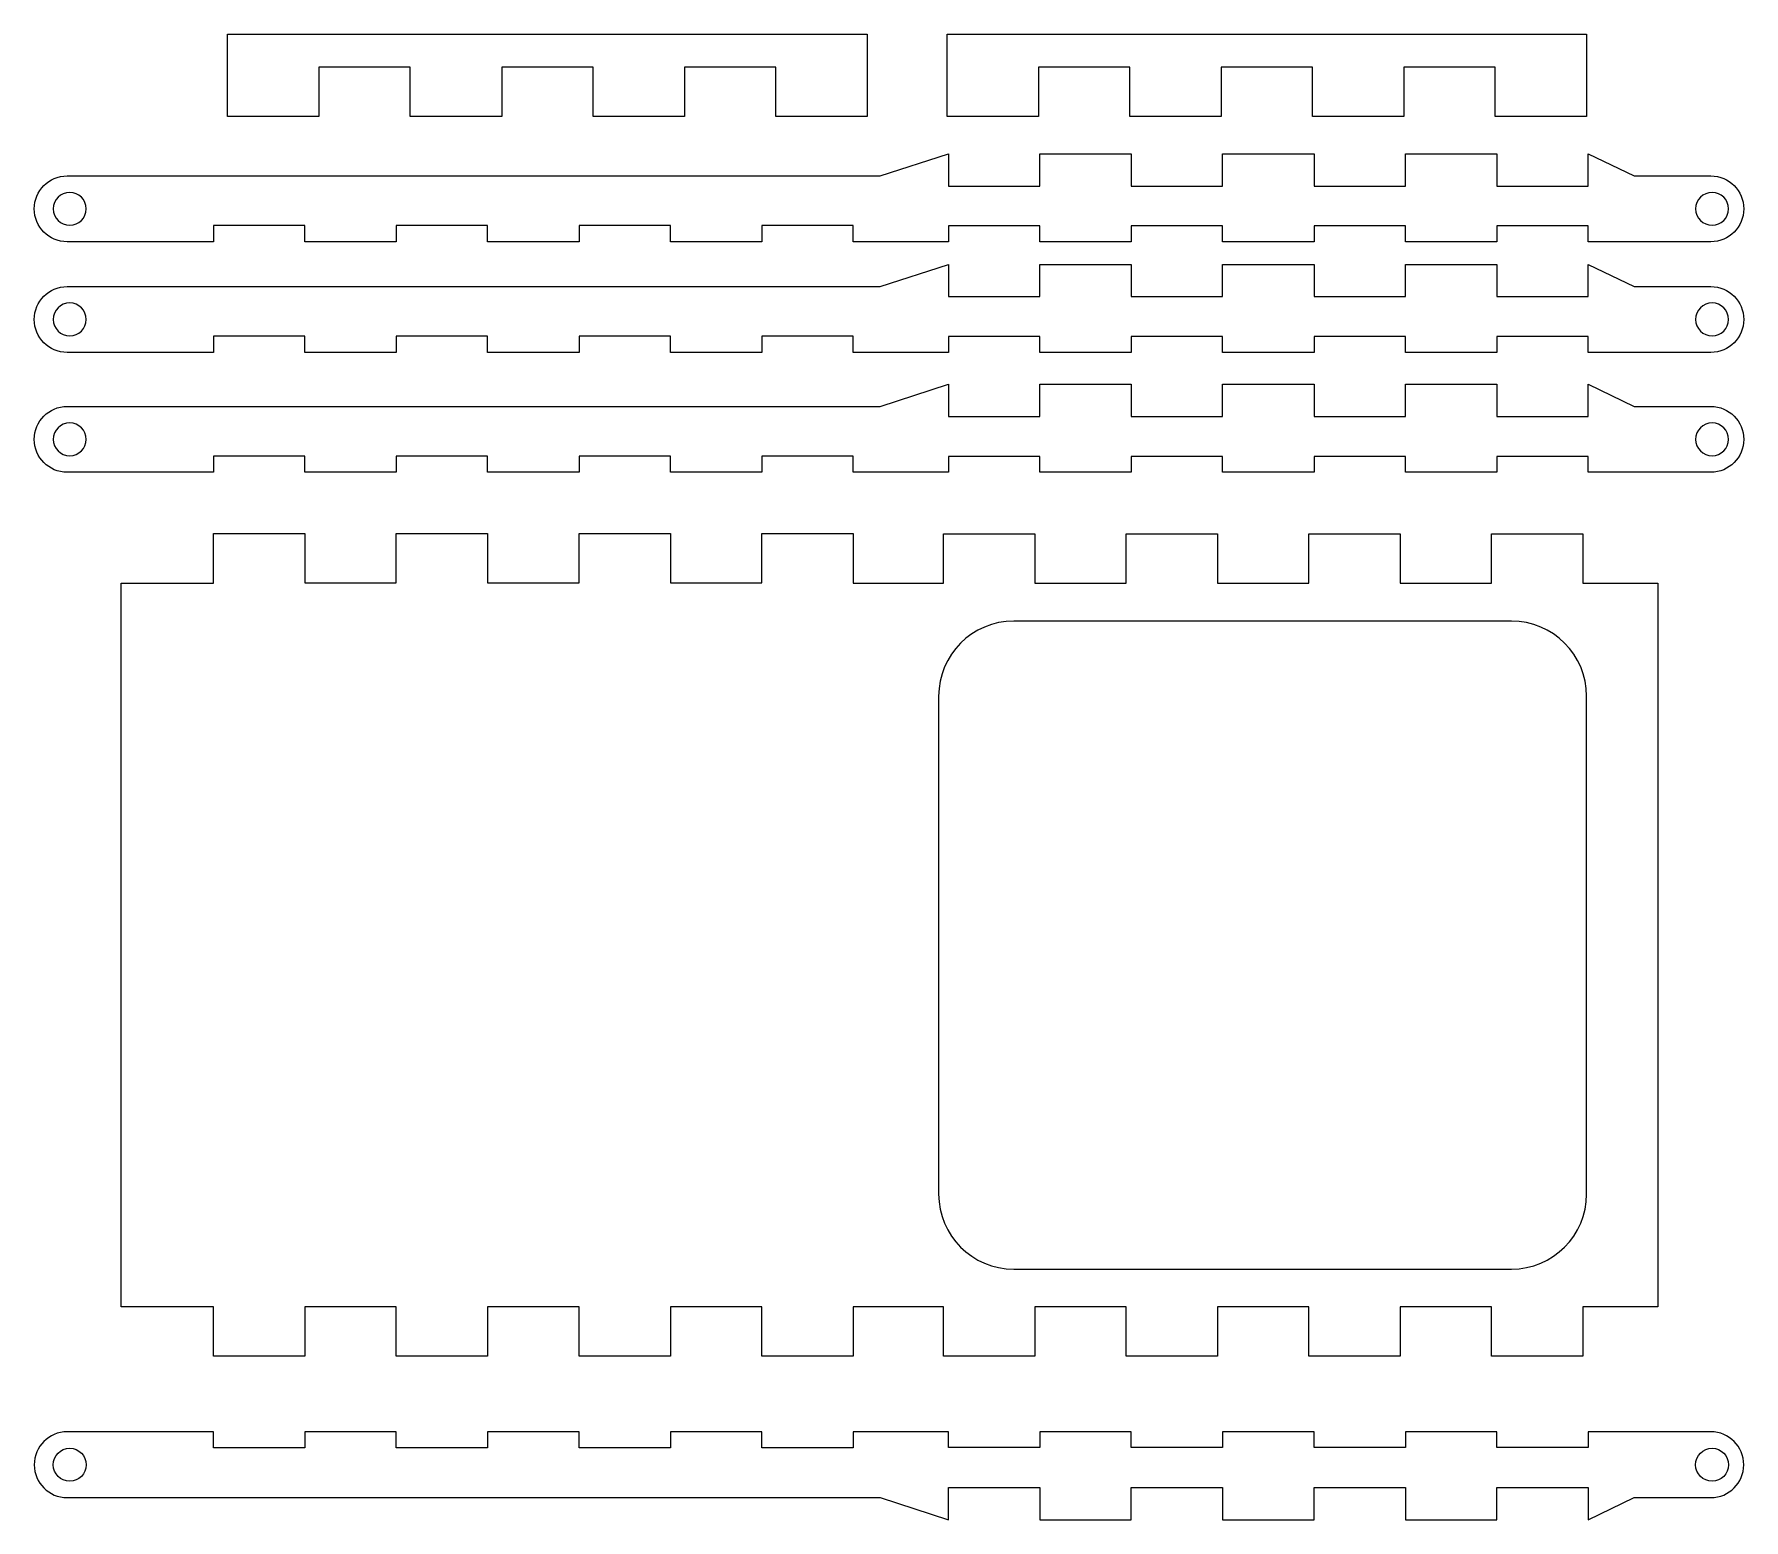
# Model space of a CAD drawing. Header units: centimetres. Extents: x -60 to 69, y -13 to 86.
# Drawn here: x 26.91 to 58.1, y 21.87 to 48.96 of the extents above; entities that cross this region are included whole.
import ezdxf

# ---------------------------------------------------------------- set-up
doc = ezdxf.new("R2010")
doc.units = ezdxf.units.CM
doc.header["$MEASUREMENT"] = 0
doc.layers.add('layer 1', color=7, linetype='Continuous')

msp = doc.modelspace()

# ---------------------------------------------------------------- linework, layer by layer
at = {"layer": 'layer 1', "lineweight": 9}
for points, knots in [([(30.43839, 48.96371), (30.43839, 48.96371), (30.43839, 47.46371), (30.43839, 47.46371), (30.43839, 47.46371), (30.43839, 47.46371), (32.10505, 47.46371), (32.10505, 47.46371), (32.10505, 47.46371), (32.10505, 47.46371), (32.10505, 48.36371), (32.10505, 48.36371), (32.10505, 48.36371), (32.10505, 48.36371), (33.77172, 48.36371), (33.77172, 48.36371), (33.77172, 48.36371), (33.77172, 48.36371), (33.77172, 47.46371), (33.77172, 47.46371), (33.77172, 47.46371), (33.77172, 47.46371), (35.43839, 47.46371), (35.43839, 47.46371), (35.43839, 47.46371), (35.43839, 47.46371), (35.43839, 48.36371), (35.43839, 48.36371), (35.43839, 48.36371), (35.43839, 48.36371), (37.10506, 48.36371), (37.10506, 48.36371), (37.10506, 48.36371), (37.10506, 48.36371), (37.10506, 47.46371), (37.10506, 47.46371), (37.10506, 47.46371), (37.10506, 47.46371), (38.77173, 47.46371), (38.77173, 47.46371), (38.77173, 47.46371), (38.77173, 47.46371), (38.77173, 48.36371), (38.77173, 48.36371), (38.77173, 48.36371), (38.77173, 48.36371), (40.43839, 48.36371), (40.43839, 48.36371), (40.43839, 48.36371), (40.43839, 48.36371), (40.43839, 47.46371), (40.43839, 47.46371), (40.43839, 47.46371), (40.43839, 47.46371), (42.10506, 47.46371), (42.10506, 47.46371), (42.10506, 47.46371), (42.10506, 47.46371), (42.10506, 48.96371), (42.10506, 48.96371), (42.10506, 48.96371), (42.10506, 48.96371), (30.43839, 48.96371), (30.43839, 48.96371)], [0, 0, 0, 0, 0.05882353, 0.05882353, 0.05882353, 0.05882353, 0.11764706, 0.11764706, 0.11764706, 0.11764706, 0.17647059, 0.17647059, 0.17647059, 0.17647059, 0.23529412, 0.23529412, 0.23529412, 0.23529412, 0.29411765, 0.29411765, 0.29411765, 0.29411765, 0.35294118, 0.35294118, 0.35294118, 0.35294118, 0.41176471, 0.41176471, 0.41176471, 0.41176471, 0.47058824, 0.47058824, 0.47058824, 0.47058824, 0.52941176, 0.52941176, 0.52941176, 0.52941176, 0.58823529, 0.58823529, 0.58823529, 0.58823529, 0.64705882, 0.64705882, 0.64705882, 0.64705882, 0.70588235, 0.70588235, 0.70588235, 0.70588235, 0.76470588, 0.76470588, 0.76470588, 0.76470588, 0.82352941, 0.82352941, 0.82352941, 0.82352941, 0.88235294, 0.88235294, 0.88235294, 0.88235294, 1, 1, 1, 1]), ([(43.56275, 48.96371), (43.56275, 48.96371), (43.56275, 47.46371), (43.56275, 47.46371), (43.56275, 47.46371), (43.56275, 47.46371), (45.22942, 47.46371), (45.22942, 47.46371), (45.22942, 47.46371), (45.22942, 47.46371), (45.22942, 48.36371), (45.22942, 48.36371), (45.22942, 48.36371), (45.22942, 48.36371), (46.89609, 48.36371), (46.89609, 48.36371), (46.89609, 48.36371), (46.89609, 48.36371), (46.89609, 47.46371), (46.89609, 47.46371), (46.89609, 47.46371), (46.89609, 47.46371), (48.56276, 47.46371), (48.56276, 47.46371), (48.56276, 47.46371), (48.56276, 47.46371), (48.56276, 48.36371), (48.56276, 48.36371), (48.56276, 48.36371), (48.56276, 48.36371), (50.22942, 48.36371), (50.22942, 48.36371), (50.22942, 48.36371), (50.22942, 48.36371), (50.22942, 47.46371), (50.22942, 47.46371), (50.22942, 47.46371), (50.22942, 47.46371), (51.89609, 47.46371), (51.89609, 47.46371), (51.89609, 47.46371), (51.89609, 47.46371), (51.89609, 48.36371), (51.89609, 48.36371), (51.89609, 48.36371), (51.89609, 48.36371), (53.56276, 48.36371), (53.56276, 48.36371), (53.56276, 48.36371), (53.56276, 48.36371), (53.56276, 47.46371), (53.56276, 47.46371), (53.56276, 47.46371), (53.56276, 47.46371), (55.22943, 47.46371), (55.22943, 47.46371), (55.22943, 47.46371), (55.22943, 47.46371), (55.22943, 48.96371), (55.22943, 48.96371), (55.22943, 48.96371), (55.22943, 48.96371), (43.56275, 48.96371), (43.56275, 48.96371)], [0, 0, 0, 0, 0.05882353, 0.05882353, 0.05882353, 0.05882353, 0.11764706, 0.11764706, 0.11764706, 0.11764706, 0.17647059, 0.17647059, 0.17647059, 0.17647059, 0.23529412, 0.23529412, 0.23529412, 0.23529412, 0.29411765, 0.29411765, 0.29411765, 0.29411765, 0.35294118, 0.35294118, 0.35294118, 0.35294118, 0.41176471, 0.41176471, 0.41176471, 0.41176471, 0.47058824, 0.47058824, 0.47058824, 0.47058824, 0.52941176, 0.52941176, 0.52941176, 0.52941176, 0.58823529, 0.58823529, 0.58823529, 0.58823529, 0.64705882, 0.64705882, 0.64705882, 0.64705882, 0.70588235, 0.70588235, 0.70588235, 0.70588235, 0.76470588, 0.76470588, 0.76470588, 0.76470588, 0.82352941, 0.82352941, 0.82352941, 0.82352941, 0.88235294, 0.88235294, 0.88235294, 0.88235294, 1, 1, 1, 1]), ([(57.49751, 46.37786), (57.49751, 46.37786), (56.09773, 46.37813), (56.09773, 46.37813), (56.09773, 46.37813), (56.09773, 46.37813), (55.25695, 46.78257), (55.25695, 46.78257), (55.25695, 46.78257), (55.25695, 46.78257), (55.25695, 46.1937), (55.25695, 46.1937), (55.25695, 46.1937), (55.25695, 46.1937), (53.59029, 46.1937), (53.59029, 46.1937), (53.59029, 46.1937), (53.59029, 46.1937), (53.59029, 46.78257), (53.59029, 46.78257), (53.59029, 46.78257), (53.59029, 46.78257), (51.92362, 46.78257), (51.92362, 46.78257), (51.92362, 46.78257), (51.92362, 46.78257), (51.92362, 46.1937), (51.92362, 46.1937), (51.92362, 46.1937), (51.92362, 46.1937), (50.25695, 46.1937), (50.25695, 46.1937), (50.25695, 46.1937), (50.25695, 46.1937), (50.25695, 46.78257), (50.25695, 46.78257), (50.25695, 46.78257), (50.25695, 46.78257), (48.59028, 46.78257), (48.59028, 46.78257), (48.59028, 46.78257), (48.59028, 46.78257), (48.59028, 46.1937), (48.59028, 46.1937), (48.59028, 46.1937), (48.59028, 46.1937), (46.92361, 46.1937), (46.92361, 46.1937), (46.92361, 46.1937), (46.92361, 46.1937), (46.92361, 46.78257), (46.92361, 46.78257), (46.92361, 46.78257), (46.92361, 46.78257), (45.25694, 46.78257), (45.25694, 46.78257), (45.25694, 46.78257), (45.25694, 46.78257), (45.25694, 46.1937), (45.25694, 46.1937), (45.25694, 46.1937), (45.25694, 46.1937), (43.59028, 46.1937), (43.59028, 46.1937), (43.59028, 46.1937), (43.59028, 46.1937), (43.59028, 46.78257), (43.59028, 46.78257), (43.59028, 46.78257), (43.59028, 46.78257), (42.34108, 46.37813), (42.34108, 46.37813), (42.34108, 46.37813), (42.34108, 46.37813), (27.51049, 46.37786), (27.51049, 46.37786), (27.51049, 46.37786), (27.17911, 46.37786), (26.9105, 46.10921), (26.9105, 45.77786), (26.9105, 45.77786), (26.9105, 45.44651), (27.17911, 45.17786), (27.51049, 45.17786), (27.51049, 45.17786), (27.51049, 45.17786), (30.18256, 45.17786), (30.18256, 45.17786), (30.18256, 45.17786), (30.18256, 45.17786), (30.18256, 45.4713), (30.18256, 45.4713), (30.18256, 45.4713), (30.18256, 45.4713), (31.84922, 45.4713), (31.84922, 45.4713), (31.84922, 45.4713), (31.84922, 45.4713), (31.84922, 45.17786), (31.84922, 45.17786), (31.84922, 45.17786), (31.84922, 45.17786), (33.51589, 45.17786), (33.51589, 45.17786), (33.51589, 45.17786), (33.51589, 45.17786), (33.51589, 45.4713), (33.51589, 45.4713), (33.51589, 45.4713), (33.51589, 45.4713), (35.18256, 45.4713), (35.18256, 45.4713), (35.18256, 45.4713), (35.18256, 45.4713), (35.18256, 45.17786), (35.18256, 45.17786), (35.18256, 45.17786), (35.18256, 45.17786), (36.84923, 45.17786), (36.84923, 45.17786), (36.84923, 45.17786), (36.84923, 45.17786), (36.84923, 45.4713), (36.84923, 45.4713), (36.84923, 45.4713), (36.84923, 45.4713), (38.5159, 45.4713), (38.5159, 45.4713), (38.5159, 45.4713), (38.5159, 45.4713), (38.5159, 45.17786), (38.5159, 45.17786), (38.5159, 45.17786), (38.5159, 45.17786), (40.18256, 45.17786), (40.18256, 45.17786), (40.18256, 45.17786), (40.18256, 45.17786), (40.18256, 45.4713), (40.18256, 45.4713), (40.18256, 45.4713), (40.18256, 45.4713), (41.84923, 45.4713), (41.84923, 45.4713), (41.84923, 45.4713), (41.84923, 45.4713), (41.84923, 45.17786), (41.84923, 45.17786), (41.84923, 45.17786), (41.84923, 45.17786), (43.59028, 45.17786), (43.59028, 45.17786), (43.59028, 45.17786), (43.59028, 45.17786), (43.59028, 45.46673), (43.59028, 45.46673), (43.59028, 45.46673), (43.59028, 45.46673), (45.25694, 45.46673), (45.25694, 45.46673), (45.25694, 45.46673), (45.25694, 45.46673), (45.25694, 45.17786), (45.25694, 45.17786), (45.25694, 45.17786), (45.25694, 45.17786), (46.92361, 45.17786), (46.92361, 45.17786), (46.92361, 45.17786), (46.92361, 45.17786), (46.92361, 45.46673), (46.92361, 45.46673), (46.92361, 45.46673), (46.92361, 45.46673), (48.59028, 45.46673), (48.59028, 45.46673), (48.59028, 45.46673), (48.59028, 45.46673), (48.59028, 45.17786), (48.59028, 45.17786), (48.59028, 45.17786), (48.59028, 45.17786), (50.25695, 45.17786), (50.25695, 45.17786), (50.25695, 45.17786), (50.25695, 45.17786), (50.25695, 45.46673), (50.25695, 45.46673), (50.25695, 45.46673), (50.25695, 45.46673), (51.92362, 45.46673), (51.92362, 45.46673), (51.92362, 45.46673), (51.92362, 45.46673), (51.92362, 45.17786), (51.92362, 45.17786), (51.92362, 45.17786), (51.92362, 45.17786), (53.59029, 45.17786), (53.59029, 45.17786), (53.59029, 45.17786), (53.59029, 45.17786), (53.59029, 45.46673), (53.59029, 45.46673), (53.59029, 45.46673), (53.59029, 45.46673), (55.25695, 45.46673), (55.25695, 45.46673), (55.25695, 45.46673), (55.25695, 45.46673), (55.25695, 45.17786), (55.25695, 45.17786), (55.25695, 45.17786), (55.25695, 45.17786), (57.49751, 45.17786), (57.49751, 45.17786), (57.49751, 45.17786), (57.82886, 45.17786), (58.0975, 45.44651), (58.0975, 45.77786), (58.0975, 45.77786), (58.0975, 46.10921), (57.82886, 46.37786), (57.49751, 46.37786)], [0, 0, 0, 0, 0.01754386, 0.01754386, 0.01754386, 0.01754386, 0.03508772, 0.03508772, 0.03508772, 0.03508772, 0.05263158, 0.05263158, 0.05263158, 0.05263158, 0.07017544, 0.07017544, 0.07017544, 0.07017544, 0.0877193, 0.0877193, 0.0877193, 0.0877193, 0.10526316, 0.10526316, 0.10526316, 0.10526316, 0.12280702, 0.12280702, 0.12280702, 0.12280702, 0.14035088, 0.14035088, 0.14035088, 0.14035088, 0.15789474, 0.15789474, 0.15789474, 0.15789474, 0.1754386, 0.1754386, 0.1754386, 0.1754386, 0.19298246, 0.19298246, 0.19298246, 0.19298246, 0.21052632, 0.21052632, 0.21052632, 0.21052632, 0.22807018, 0.22807018, 0.22807018, 0.22807018, 0.24561404, 0.24561404, 0.24561404, 0.24561404, 0.26315789, 0.26315789, 0.26315789, 0.26315789, 0.28070175, 0.28070175, 0.28070175, 0.28070175, 0.29824561, 0.29824561, 0.29824561, 0.29824561, 0.31578947, 0.31578947, 0.31578947, 0.31578947, 0.33333333, 0.33333333, 0.33333333, 0.33333333, 0.35087719, 0.35087719, 0.35087719, 0.35087719, 0.36842105, 0.36842105, 0.36842105, 0.36842105, 0.38596491, 0.38596491, 0.38596491, 0.38596491, 0.40350877, 0.40350877, 0.40350877, 0.40350877, 0.42105263, 0.42105263, 0.42105263, 0.42105263, 0.43859649, 0.43859649, 0.43859649, 0.43859649, 0.45614035, 0.45614035, 0.45614035, 0.45614035, 0.47368421, 0.47368421, 0.47368421, 0.47368421, 0.49122807, 0.49122807, 0.49122807, 0.49122807, 0.50877193, 0.50877193, 0.50877193, 0.50877193, 0.52631579, 0.52631579, 0.52631579, 0.52631579, 0.54385965, 0.54385965, 0.54385965, 0.54385965, 0.56140351, 0.56140351, 0.56140351, 0.56140351, 0.57894737, 0.57894737, 0.57894737, 0.57894737, 0.59649123, 0.59649123, 0.59649123, 0.59649123, 0.61403509, 0.61403509, 0.61403509, 0.61403509, 0.63157895, 0.63157895, 0.63157895, 0.63157895, 0.64912281, 0.64912281, 0.64912281, 0.64912281, 0.66666667, 0.66666667, 0.66666667, 0.66666667, 0.68421053, 0.68421053, 0.68421053, 0.68421053, 0.70175439, 0.70175439, 0.70175439, 0.70175439, 0.71929825, 0.71929825, 0.71929825, 0.71929825, 0.73684211, 0.73684211, 0.73684211, 0.73684211, 0.75438596, 0.75438596, 0.75438596, 0.75438596, 0.77192982, 0.77192982, 0.77192982, 0.77192982, 0.78947368, 0.78947368, 0.78947368, 0.78947368, 0.80701754, 0.80701754, 0.80701754, 0.80701754, 0.8245614, 0.8245614, 0.8245614, 0.8245614, 0.84210526, 0.84210526, 0.84210526, 0.84210526, 0.85964912, 0.85964912, 0.85964912, 0.85964912, 0.87719298, 0.87719298, 0.87719298, 0.87719298, 0.89473684, 0.89473684, 0.89473684, 0.89473684, 0.9122807, 0.9122807, 0.9122807, 0.9122807, 0.92982456, 0.92982456, 0.92982456, 0.92982456, 0.94736842, 0.94736842, 0.94736842, 0.94736842, 0.96491228, 0.96491228, 0.96491228, 0.96491228, 1, 1, 1, 1]), ([(27.85855, 45.77813), (27.85855, 45.61246), (27.72423, 45.47814), (27.55855, 45.47814), (27.55855, 45.47814), (27.39288, 45.47814), (27.25855, 45.61246), (27.25855, 45.77813), (27.25855, 45.77813), (27.25855, 45.94384), (27.39288, 46.07813), (27.55855, 46.07813), (27.55855, 46.07813), (27.72423, 46.07813), (27.85855, 45.94384), (27.85855, 45.77813)], [0, 0, 0, 0, 0.2, 0.2, 0.2, 0.2, 0.4, 0.4, 0.4, 0.4, 0.6, 0.6, 0.6, 0.6, 1, 1, 1, 1]), ([(57.81921, 45.77813), (57.81921, 45.61246), (57.68485, 45.47814), (57.51921, 45.47814), (57.51921, 45.47814), (57.3535, 45.47814), (57.21921, 45.61246), (57.21921, 45.77813), (57.21921, 45.77813), (57.21921, 45.94384), (57.3535, 46.07813), (57.51921, 46.07813), (57.51921, 46.07813), (57.68485, 46.07813), (57.81921, 45.94384), (57.81921, 45.77813)], [0, 0, 0, 0, 0.2, 0.2, 0.2, 0.2, 0.4, 0.4, 0.4, 0.4, 0.6, 0.6, 0.6, 0.6, 1, 1, 1, 1]), ([(57.49751, 44.36067), (57.49751, 44.36067), (56.09773, 44.36095), (56.09773, 44.36095), (56.09773, 44.36095), (56.09773, 44.36095), (55.25695, 44.76538), (55.25695, 44.76538), (55.25695, 44.76538), (55.25695, 44.76538), (55.25695, 44.17651), (55.25695, 44.17651), (55.25695, 44.17651), (55.25695, 44.17651), (53.59029, 44.17651), (53.59029, 44.17651), (53.59029, 44.17651), (53.59029, 44.17651), (53.59029, 44.76538), (53.59029, 44.76538), (53.59029, 44.76538), (53.59029, 44.76538), (51.92362, 44.76538), (51.92362, 44.76538), (51.92362, 44.76538), (51.92362, 44.76538), (51.92362, 44.17651), (51.92362, 44.17651), (51.92362, 44.17651), (51.92362, 44.17651), (50.25695, 44.17651), (50.25695, 44.17651), (50.25695, 44.17651), (50.25695, 44.17651), (50.25695, 44.76538), (50.25695, 44.76538), (50.25695, 44.76538), (50.25695, 44.76538), (48.59028, 44.76538), (48.59028, 44.76538), (48.59028, 44.76538), (48.59028, 44.76538), (48.59028, 44.17651), (48.59028, 44.17651), (48.59028, 44.17651), (48.59028, 44.17651), (46.92361, 44.17651), (46.92361, 44.17651), (46.92361, 44.17651), (46.92361, 44.17651), (46.92361, 44.76538), (46.92361, 44.76538), (46.92361, 44.76538), (46.92361, 44.76538), (45.25694, 44.76538), (45.25694, 44.76538), (45.25694, 44.76538), (45.25694, 44.76538), (45.25694, 44.17651), (45.25694, 44.17651), (45.25694, 44.17651), (45.25694, 44.17651), (43.59028, 44.17651), (43.59028, 44.17651), (43.59028, 44.17651), (43.59028, 44.17651), (43.59028, 44.76538), (43.59028, 44.76538), (43.59028, 44.76538), (43.59028, 44.76538), (42.34108, 44.36095), (42.34108, 44.36095), (42.34108, 44.36095), (42.34108, 44.36095), (27.51049, 44.36067), (27.51049, 44.36067), (27.51049, 44.36067), (27.17911, 44.36067), (26.9105, 44.09202), (26.9105, 43.76068), (26.9105, 43.76068), (26.9105, 43.42933), (27.17911, 43.16068), (27.51049, 43.16068), (27.51049, 43.16068), (27.51049, 43.16068), (30.18256, 43.16068), (30.18256, 43.16068), (30.18256, 43.16068), (30.18256, 43.16068), (30.18256, 43.45412), (30.18256, 43.45412), (30.18256, 43.45412), (30.18256, 43.45412), (31.84922, 43.45412), (31.84922, 43.45412), (31.84922, 43.45412), (31.84922, 43.45412), (31.84922, 43.16068), (31.84922, 43.16068), (31.84922, 43.16068), (31.84922, 43.16068), (33.51589, 43.16068), (33.51589, 43.16068), (33.51589, 43.16068), (33.51589, 43.16068), (33.51589, 43.45412), (33.51589, 43.45412), (33.51589, 43.45412), (33.51589, 43.45412), (35.18256, 43.45412), (35.18256, 43.45412), (35.18256, 43.45412), (35.18256, 43.45412), (35.18256, 43.16068), (35.18256, 43.16068), (35.18256, 43.16068), (35.18256, 43.16068), (36.84923, 43.16068), (36.84923, 43.16068), (36.84923, 43.16068), (36.84923, 43.16068), (36.84923, 43.45412), (36.84923, 43.45412), (36.84923, 43.45412), (36.84923, 43.45412), (38.5159, 43.45412), (38.5159, 43.45412), (38.5159, 43.45412), (38.5159, 43.45412), (38.5159, 43.16068), (38.5159, 43.16068), (38.5159, 43.16068), (38.5159, 43.16068), (40.18256, 43.16068), (40.18256, 43.16068), (40.18256, 43.16068), (40.18256, 43.16068), (40.18256, 43.45412), (40.18256, 43.45412), (40.18256, 43.45412), (40.18256, 43.45412), (41.84923, 43.45412), (41.84923, 43.45412), (41.84923, 43.45412), (41.84923, 43.45412), (41.84923, 43.16068), (41.84923, 43.16068), (41.84923, 43.16068), (41.84923, 43.16068), (43.59028, 43.16068), (43.59028, 43.16068), (43.59028, 43.16068), (43.59028, 43.16068), (43.59028, 43.44955), (43.59028, 43.44955), (43.59028, 43.44955), (43.59028, 43.44955), (45.25694, 43.44955), (45.25694, 43.44955), (45.25694, 43.44955), (45.25694, 43.44955), (45.25694, 43.16068), (45.25694, 43.16068), (45.25694, 43.16068), (45.25694, 43.16068), (46.92361, 43.16068), (46.92361, 43.16068), (46.92361, 43.16068), (46.92361, 43.16068), (46.92361, 43.44955), (46.92361, 43.44955), (46.92361, 43.44955), (46.92361, 43.44955), (48.59028, 43.44955), (48.59028, 43.44955), (48.59028, 43.44955), (48.59028, 43.44955), (48.59028, 43.16068), (48.59028, 43.16068), (48.59028, 43.16068), (48.59028, 43.16068), (50.25695, 43.16068), (50.25695, 43.16068), (50.25695, 43.16068), (50.25695, 43.16068), (50.25695, 43.44955), (50.25695, 43.44955), (50.25695, 43.44955), (50.25695, 43.44955), (51.92362, 43.44955), (51.92362, 43.44955), (51.92362, 43.44955), (51.92362, 43.44955), (51.92362, 43.16068), (51.92362, 43.16068), (51.92362, 43.16068), (51.92362, 43.16068), (53.59029, 43.16068), (53.59029, 43.16068), (53.59029, 43.16068), (53.59029, 43.16068), (53.59029, 43.44955), (53.59029, 43.44955), (53.59029, 43.44955), (53.59029, 43.44955), (55.25695, 43.44955), (55.25695, 43.44955), (55.25695, 43.44955), (55.25695, 43.44955), (55.25695, 43.16068), (55.25695, 43.16068), (55.25695, 43.16068), (55.25695, 43.16068), (57.49751, 43.16068), (57.49751, 43.16068), (57.49751, 43.16068), (57.82886, 43.16068), (58.0975, 43.42933), (58.0975, 43.76068), (58.0975, 43.76068), (58.0975, 44.09202), (57.82886, 44.36067), (57.49751, 44.36067)], [0, 0, 0, 0, 0.01754386, 0.01754386, 0.01754386, 0.01754386, 0.03508772, 0.03508772, 0.03508772, 0.03508772, 0.05263158, 0.05263158, 0.05263158, 0.05263158, 0.07017544, 0.07017544, 0.07017544, 0.07017544, 0.0877193, 0.0877193, 0.0877193, 0.0877193, 0.10526316, 0.10526316, 0.10526316, 0.10526316, 0.12280702, 0.12280702, 0.12280702, 0.12280702, 0.14035088, 0.14035088, 0.14035088, 0.14035088, 0.15789474, 0.15789474, 0.15789474, 0.15789474, 0.1754386, 0.1754386, 0.1754386, 0.1754386, 0.19298246, 0.19298246, 0.19298246, 0.19298246, 0.21052632, 0.21052632, 0.21052632, 0.21052632, 0.22807018, 0.22807018, 0.22807018, 0.22807018, 0.24561404, 0.24561404, 0.24561404, 0.24561404, 0.26315789, 0.26315789, 0.26315789, 0.26315789, 0.28070175, 0.28070175, 0.28070175, 0.28070175, 0.29824561, 0.29824561, 0.29824561, 0.29824561, 0.31578947, 0.31578947, 0.31578947, 0.31578947, 0.33333333, 0.33333333, 0.33333333, 0.33333333, 0.35087719, 0.35087719, 0.35087719, 0.35087719, 0.36842105, 0.36842105, 0.36842105, 0.36842105, 0.38596491, 0.38596491, 0.38596491, 0.38596491, 0.40350877, 0.40350877, 0.40350877, 0.40350877, 0.42105263, 0.42105263, 0.42105263, 0.42105263, 0.43859649, 0.43859649, 0.43859649, 0.43859649, 0.45614035, 0.45614035, 0.45614035, 0.45614035, 0.47368421, 0.47368421, 0.47368421, 0.47368421, 0.49122807, 0.49122807, 0.49122807, 0.49122807, 0.50877193, 0.50877193, 0.50877193, 0.50877193, 0.52631579, 0.52631579, 0.52631579, 0.52631579, 0.54385965, 0.54385965, 0.54385965, 0.54385965, 0.56140351, 0.56140351, 0.56140351, 0.56140351, 0.57894737, 0.57894737, 0.57894737, 0.57894737, 0.59649123, 0.59649123, 0.59649123, 0.59649123, 0.61403509, 0.61403509, 0.61403509, 0.61403509, 0.63157895, 0.63157895, 0.63157895, 0.63157895, 0.64912281, 0.64912281, 0.64912281, 0.64912281, 0.66666667, 0.66666667, 0.66666667, 0.66666667, 0.68421053, 0.68421053, 0.68421053, 0.68421053, 0.70175439, 0.70175439, 0.70175439, 0.70175439, 0.71929825, 0.71929825, 0.71929825, 0.71929825, 0.73684211, 0.73684211, 0.73684211, 0.73684211, 0.75438596, 0.75438596, 0.75438596, 0.75438596, 0.77192982, 0.77192982, 0.77192982, 0.77192982, 0.78947368, 0.78947368, 0.78947368, 0.78947368, 0.80701754, 0.80701754, 0.80701754, 0.80701754, 0.8245614, 0.8245614, 0.8245614, 0.8245614, 0.84210526, 0.84210526, 0.84210526, 0.84210526, 0.85964912, 0.85964912, 0.85964912, 0.85964912, 0.87719298, 0.87719298, 0.87719298, 0.87719298, 0.89473684, 0.89473684, 0.89473684, 0.89473684, 0.9122807, 0.9122807, 0.9122807, 0.9122807, 0.92982456, 0.92982456, 0.92982456, 0.92982456, 0.94736842, 0.94736842, 0.94736842, 0.94736842, 0.96491228, 0.96491228, 0.96491228, 0.96491228, 1, 1, 1, 1]), ([(27.85855, 43.76095), (27.85855, 43.59528), (27.72423, 43.46095), (27.55855, 43.46095), (27.55855, 43.46095), (27.39288, 43.46095), (27.25855, 43.59528), (27.25855, 43.76095), (27.25855, 43.76095), (27.25855, 43.92666), (27.39288, 44.06095), (27.55855, 44.06095), (27.55855, 44.06095), (27.72423, 44.06095), (27.85855, 43.92666), (27.85855, 43.76095)], [0, 0, 0, 0, 0.2, 0.2, 0.2, 0.2, 0.4, 0.4, 0.4, 0.4, 0.6, 0.6, 0.6, 0.6, 1, 1, 1, 1]), ([(57.81921, 43.76095), (57.81921, 43.59528), (57.68485, 43.46095), (57.51921, 43.46095), (57.51921, 43.46095), (57.3535, 43.46095), (57.21921, 43.59528), (57.21921, 43.76095), (57.21921, 43.76095), (57.21921, 43.92666), (57.3535, 44.06095), (57.51921, 44.06095), (57.51921, 44.06095), (57.68485, 44.06095), (57.81921, 43.92666), (57.81921, 43.76095)], [0, 0, 0, 0, 0.2, 0.2, 0.2, 0.2, 0.4, 0.4, 0.4, 0.4, 0.6, 0.6, 0.6, 0.6, 1, 1, 1, 1]), ([(57.49751, 42.17347), (57.49751, 42.17347), (56.09773, 42.17374), (56.09773, 42.17374), (56.09773, 42.17374), (56.09773, 42.17374), (55.25695, 42.57818), (55.25695, 42.57818), (55.25695, 42.57818), (55.25695, 42.57818), (55.25695, 41.98931), (55.25695, 41.98931), (55.25695, 41.98931), (55.25695, 41.98931), (53.59029, 41.98931), (53.59029, 41.98931), (53.59029, 41.98931), (53.59029, 41.98931), (53.59029, 42.57818), (53.59029, 42.57818), (53.59029, 42.57818), (53.59029, 42.57818), (51.92362, 42.57818), (51.92362, 42.57818), (51.92362, 42.57818), (51.92362, 42.57818), (51.92362, 41.98931), (51.92362, 41.98931), (51.92362, 41.98931), (51.92362, 41.98931), (50.25695, 41.98931), (50.25695, 41.98931), (50.25695, 41.98931), (50.25695, 41.98931), (50.25695, 42.57818), (50.25695, 42.57818), (50.25695, 42.57818), (50.25695, 42.57818), (48.59028, 42.57818), (48.59028, 42.57818), (48.59028, 42.57818), (48.59028, 42.57818), (48.59028, 41.98931), (48.59028, 41.98931), (48.59028, 41.98931), (48.59028, 41.98931), (46.92361, 41.98931), (46.92361, 41.98931), (46.92361, 41.98931), (46.92361, 41.98931), (46.92361, 42.57818), (46.92361, 42.57818), (46.92361, 42.57818), (46.92361, 42.57818), (45.25694, 42.57818), (45.25694, 42.57818), (45.25694, 42.57818), (45.25694, 42.57818), (45.25694, 41.98931), (45.25694, 41.98931), (45.25694, 41.98931), (45.25694, 41.98931), (43.59028, 41.98931), (43.59028, 41.98931), (43.59028, 41.98931), (43.59028, 41.98931), (43.59028, 42.57818), (43.59028, 42.57818), (43.59028, 42.57818), (43.59028, 42.57818), (42.34108, 42.17374), (42.34108, 42.17374), (42.34108, 42.17374), (42.34108, 42.17374), (27.51049, 42.17347), (27.51049, 42.17347), (27.51049, 42.17347), (27.17911, 42.17347), (26.9105, 41.90482), (26.9105, 41.57347), (26.9105, 41.57347), (26.9105, 41.24212), (27.17911, 40.97347), (27.51049, 40.97347), (27.51049, 40.97347), (27.51049, 40.97347), (30.18256, 40.97347), (30.18256, 40.97347), (30.18256, 40.97347), (30.18256, 40.97347), (30.18256, 41.26691), (30.18256, 41.26691), (30.18256, 41.26691), (30.18256, 41.26691), (31.84922, 41.26691), (31.84922, 41.26691), (31.84922, 41.26691), (31.84922, 41.26691), (31.84922, 40.97347), (31.84922, 40.97347), (31.84922, 40.97347), (31.84922, 40.97347), (33.51589, 40.97347), (33.51589, 40.97347), (33.51589, 40.97347), (33.51589, 40.97347), (33.51589, 41.26691), (33.51589, 41.26691), (33.51589, 41.26691), (33.51589, 41.26691), (35.18256, 41.26691), (35.18256, 41.26691), (35.18256, 41.26691), (35.18256, 41.26691), (35.18256, 40.97347), (35.18256, 40.97347), (35.18256, 40.97347), (35.18256, 40.97347), (36.84923, 40.97347), (36.84923, 40.97347), (36.84923, 40.97347), (36.84923, 40.97347), (36.84923, 41.26691), (36.84923, 41.26691), (36.84923, 41.26691), (36.84923, 41.26691), (38.5159, 41.26691), (38.5159, 41.26691), (38.5159, 41.26691), (38.5159, 41.26691), (38.5159, 40.97347), (38.5159, 40.97347), (38.5159, 40.97347), (38.5159, 40.97347), (40.18256, 40.97347), (40.18256, 40.97347), (40.18256, 40.97347), (40.18256, 40.97347), (40.18256, 41.26691), (40.18256, 41.26691), (40.18256, 41.26691), (40.18256, 41.26691), (41.84923, 41.26691), (41.84923, 41.26691), (41.84923, 41.26691), (41.84923, 41.26691), (41.84923, 40.97347), (41.84923, 40.97347), (41.84923, 40.97347), (41.84923, 40.97347), (43.59028, 40.97347), (43.59028, 40.97347), (43.59028, 40.97347), (43.59028, 40.97347), (43.59028, 41.26234), (43.59028, 41.26234), (43.59028, 41.26234), (43.59028, 41.26234), (45.25694, 41.26234), (45.25694, 41.26234), (45.25694, 41.26234), (45.25694, 41.26234), (45.25694, 40.97347), (45.25694, 40.97347), (45.25694, 40.97347), (45.25694, 40.97347), (46.92361, 40.97347), (46.92361, 40.97347), (46.92361, 40.97347), (46.92361, 40.97347), (46.92361, 41.26234), (46.92361, 41.26234), (46.92361, 41.26234), (46.92361, 41.26234), (48.59028, 41.26234), (48.59028, 41.26234), (48.59028, 41.26234), (48.59028, 41.26234), (48.59028, 40.97347), (48.59028, 40.97347), (48.59028, 40.97347), (48.59028, 40.97347), (50.25695, 40.97347), (50.25695, 40.97347), (50.25695, 40.97347), (50.25695, 40.97347), (50.25695, 41.26234), (50.25695, 41.26234), (50.25695, 41.26234), (50.25695, 41.26234), (51.92362, 41.26234), (51.92362, 41.26234), (51.92362, 41.26234), (51.92362, 41.26234), (51.92362, 40.97347), (51.92362, 40.97347), (51.92362, 40.97347), (51.92362, 40.97347), (53.59029, 40.97347), (53.59029, 40.97347), (53.59029, 40.97347), (53.59029, 40.97347), (53.59029, 41.26234), (53.59029, 41.26234), (53.59029, 41.26234), (53.59029, 41.26234), (55.25695, 41.26234), (55.25695, 41.26234), (55.25695, 41.26234), (55.25695, 41.26234), (55.25695, 40.97347), (55.25695, 40.97347), (55.25695, 40.97347), (55.25695, 40.97347), (57.49751, 40.97347), (57.49751, 40.97347), (57.49751, 40.97347), (57.82886, 40.97347), (58.0975, 41.24212), (58.0975, 41.57347), (58.0975, 41.57347), (58.0975, 41.90482), (57.82886, 42.17347), (57.49751, 42.17347)], [0, 0, 0, 0, 0.01754386, 0.01754386, 0.01754386, 0.01754386, 0.03508772, 0.03508772, 0.03508772, 0.03508772, 0.05263158, 0.05263158, 0.05263158, 0.05263158, 0.07017544, 0.07017544, 0.07017544, 0.07017544, 0.0877193, 0.0877193, 0.0877193, 0.0877193, 0.10526316, 0.10526316, 0.10526316, 0.10526316, 0.12280702, 0.12280702, 0.12280702, 0.12280702, 0.14035088, 0.14035088, 0.14035088, 0.14035088, 0.15789474, 0.15789474, 0.15789474, 0.15789474, 0.1754386, 0.1754386, 0.1754386, 0.1754386, 0.19298246, 0.19298246, 0.19298246, 0.19298246, 0.21052632, 0.21052632, 0.21052632, 0.21052632, 0.22807018, 0.22807018, 0.22807018, 0.22807018, 0.24561404, 0.24561404, 0.24561404, 0.24561404, 0.26315789, 0.26315789, 0.26315789, 0.26315789, 0.28070175, 0.28070175, 0.28070175, 0.28070175, 0.29824561, 0.29824561, 0.29824561, 0.29824561, 0.31578947, 0.31578947, 0.31578947, 0.31578947, 0.33333333, 0.33333333, 0.33333333, 0.33333333, 0.35087719, 0.35087719, 0.35087719, 0.35087719, 0.36842105, 0.36842105, 0.36842105, 0.36842105, 0.38596491, 0.38596491, 0.38596491, 0.38596491, 0.40350877, 0.40350877, 0.40350877, 0.40350877, 0.42105263, 0.42105263, 0.42105263, 0.42105263, 0.43859649, 0.43859649, 0.43859649, 0.43859649, 0.45614035, 0.45614035, 0.45614035, 0.45614035, 0.47368421, 0.47368421, 0.47368421, 0.47368421, 0.49122807, 0.49122807, 0.49122807, 0.49122807, 0.50877193, 0.50877193, 0.50877193, 0.50877193, 0.52631579, 0.52631579, 0.52631579, 0.52631579, 0.54385965, 0.54385965, 0.54385965, 0.54385965, 0.56140351, 0.56140351, 0.56140351, 0.56140351, 0.57894737, 0.57894737, 0.57894737, 0.57894737, 0.59649123, 0.59649123, 0.59649123, 0.59649123, 0.61403509, 0.61403509, 0.61403509, 0.61403509, 0.63157895, 0.63157895, 0.63157895, 0.63157895, 0.64912281, 0.64912281, 0.64912281, 0.64912281, 0.66666667, 0.66666667, 0.66666667, 0.66666667, 0.68421053, 0.68421053, 0.68421053, 0.68421053, 0.70175439, 0.70175439, 0.70175439, 0.70175439, 0.71929825, 0.71929825, 0.71929825, 0.71929825, 0.73684211, 0.73684211, 0.73684211, 0.73684211, 0.75438596, 0.75438596, 0.75438596, 0.75438596, 0.77192982, 0.77192982, 0.77192982, 0.77192982, 0.78947368, 0.78947368, 0.78947368, 0.78947368, 0.80701754, 0.80701754, 0.80701754, 0.80701754, 0.8245614, 0.8245614, 0.8245614, 0.8245614, 0.84210526, 0.84210526, 0.84210526, 0.84210526, 0.85964912, 0.85964912, 0.85964912, 0.85964912, 0.87719298, 0.87719298, 0.87719298, 0.87719298, 0.89473684, 0.89473684, 0.89473684, 0.89473684, 0.9122807, 0.9122807, 0.9122807, 0.9122807, 0.92982456, 0.92982456, 0.92982456, 0.92982456, 0.94736842, 0.94736842, 0.94736842, 0.94736842, 0.96491228, 0.96491228, 0.96491228, 0.96491228, 1, 1, 1, 1]), ([(27.85855, 41.57374), (27.85855, 41.40807), (27.72423, 41.27374), (27.55855, 41.27374), (27.55855, 41.27374), (27.39288, 41.27374), (27.25855, 41.40807), (27.25855, 41.57374), (27.25855, 41.57374), (27.25855, 41.73945), (27.39288, 41.87374), (27.55855, 41.87374), (27.55855, 41.87374), (27.72423, 41.87374), (27.85855, 41.73945), (27.85855, 41.57374)], [0, 0, 0, 0, 0.2, 0.2, 0.2, 0.2, 0.4, 0.4, 0.4, 0.4, 0.6, 0.6, 0.6, 0.6, 1, 1, 1, 1]), ([(57.81921, 41.57374), (57.81921, 41.40807), (57.68485, 41.27374), (57.51921, 41.27374), (57.51921, 41.27374), (57.3535, 41.27374), (57.21921, 41.40807), (57.21921, 41.57374), (57.21921, 41.57374), (57.21921, 41.73945), (57.3535, 41.87374), (57.51921, 41.87374), (57.51921, 41.87374), (57.68485, 41.87374), (57.81921, 41.73945), (57.81921, 41.57374)], [0, 0, 0, 0, 0.2, 0.2, 0.2, 0.2, 0.4, 0.4, 0.4, 0.4, 0.6, 0.6, 0.6, 0.6, 1, 1, 1, 1]), ([(55.16349, 38.9485), (55.16349, 38.9485), (55.16349, 39.8485), (55.16349, 39.8485), (55.16349, 39.8485), (55.16349, 39.8485), (53.49682, 39.8485), (53.49682, 39.8485), (53.49682, 39.8485), (53.49682, 39.8485), (53.49682, 38.9485), (53.49682, 38.9485), (53.49682, 38.9485), (53.49682, 38.9485), (51.83015, 38.9485), (51.83015, 38.9485), (51.83015, 38.9485), (51.83015, 38.9485), (51.83015, 39.8485), (51.83015, 39.8485), (51.83015, 39.8485), (51.83015, 39.8485), (50.16348, 39.8485), (50.16348, 39.8485), (50.16348, 39.8485), (50.16348, 39.8485), (50.16348, 38.9485), (50.16348, 38.9485), (50.16348, 38.9485), (50.16348, 38.9485), (48.49682, 38.9485), (48.49682, 38.9485), (48.49682, 38.9485), (48.49682, 38.9485), (48.49682, 39.8485), (48.49682, 39.8485), (48.49682, 39.8485), (48.49682, 39.8485), (46.83014, 39.8485), (46.83014, 39.8485), (46.83014, 39.8485), (46.83014, 39.8485), (46.83014, 38.9485), (46.83014, 38.9485), (46.83014, 38.9485), (46.83014, 38.9485), (45.16348, 38.9485), (45.16348, 38.9485), (45.16348, 38.9485), (45.16348, 38.9485), (45.16348, 39.8485), (45.16348, 39.8485), (45.16348, 39.8485), (45.16348, 39.8485), (43.49681, 39.8485), (43.49681, 39.8485), (43.49681, 39.8485), (43.49681, 39.8485), (43.49681, 38.9485), (43.49681, 38.9485), (43.49681, 38.9485), (43.49681, 38.9485), (42.89581, 38.9485), (42.89581, 38.9485), (42.89581, 38.9485), (42.89581, 38.9485), (42.13014, 38.9485), (42.13014, 38.9485), (42.13014, 38.9485), (42.13014, 38.9485), (41.84923, 38.9485), (41.84923, 38.9485), (41.84923, 38.9485), (41.84923, 38.9485), (41.84923, 39.85371), (41.84923, 39.85371), (41.84923, 39.85371), (41.84923, 39.85371), (40.18256, 39.85371), (40.18256, 39.85371), (40.18256, 39.85371), (40.18256, 39.85371), (40.18256, 38.95372), (40.18256, 38.95372), (40.18256, 38.95372), (40.18256, 38.95372), (38.5159, 38.95372), (38.5159, 38.95372), (38.5159, 38.95372), (38.5159, 38.95372), (38.5159, 39.85371), (38.5159, 39.85371), (38.5159, 39.85371), (38.5159, 39.85371), (36.84923, 39.85371), (36.84923, 39.85371), (36.84923, 39.85371), (36.84923, 39.85371), (36.84923, 38.95372), (36.84923, 38.95372), (36.84923, 38.95372), (36.84923, 38.95372), (35.18256, 38.95372), (35.18256, 38.95372), (35.18256, 38.95372), (35.18256, 38.95372), (35.18256, 39.85371), (35.18256, 39.85371), (35.18256, 39.85371), (35.18256, 39.85371), (33.51589, 39.85371), (33.51589, 39.85371), (33.51589, 39.85371), (33.51589, 39.85371), (33.51589, 38.95372), (33.51589, 38.95372), (33.51589, 38.95372), (33.51589, 38.95372), (31.84922, 38.95372), (31.84922, 38.95372), (31.84922, 38.95372), (31.84922, 38.95372), (31.84922, 39.85371), (31.84922, 39.85371), (31.84922, 39.85371), (31.84922, 39.85371), (30.18256, 39.85371), (30.18256, 39.85371), (30.18256, 39.85371), (30.18256, 39.85371), (30.18256, 38.9485), (30.18256, 38.9485), (30.18256, 38.9485), (30.18256, 38.9485), (28.49579, 38.9485), (28.49579, 38.9485), (28.49579, 38.9485), (28.49579, 38.9485), (28.49579, 25.74848), (28.49579, 25.74848), (28.49579, 25.74848), (28.49579, 25.74848), (30.18256, 25.74848), (30.18256, 25.74848), (30.18256, 25.74848), (30.18256, 25.74848), (30.18256, 24.85075), (30.18256, 24.85075), (30.18256, 24.85075), (30.18256, 24.85075), (31.84922, 24.85075), (31.84922, 24.85075), (31.84922, 24.85075), (31.84922, 24.85075), (31.84922, 25.74396), (31.84922, 25.74848), (31.84922, 25.74848), (31.84922, 25.74848), (33.51589, 25.74848), (33.51589, 25.74848), (33.51589, 25.74848), (33.51589, 25.74848), (33.51589, 24.85075), (33.51589, 24.85075), (33.51589, 24.85075), (33.51589, 24.85075), (35.18256, 24.85075), (35.18256, 24.85075), (35.18256, 24.85075), (35.18256, 24.85075), (35.18256, 25.74848), (35.18256, 25.74848), (35.18256, 25.74848), (35.18256, 25.74848), (36.84923, 25.74848), (36.84923, 25.74848), (36.84923, 25.74848), (36.84923, 25.74848), (36.84923, 24.85075), (36.84923, 24.85075), (36.84923, 24.85075), (36.84923, 24.85075), (38.5159, 24.85075), (38.5159, 24.85075), (38.5159, 24.85075), (38.5159, 24.85075), (38.5159, 25.74848), (38.5159, 25.74848), (38.5159, 25.74848), (38.5159, 25.74848), (40.18256, 25.74848), (40.18256, 25.74848), (40.18256, 25.74848), (40.18256, 25.74848), (40.18256, 24.85075), (40.18256, 24.85075), (40.18256, 24.85075), (40.18256, 24.85075), (41.84923, 24.85075), (41.84923, 24.85075), (41.84923, 24.85075), (41.84923, 24.85075), (41.84923, 25.74848), (41.84923, 25.74848), (41.84923, 25.74848), (41.84923, 25.74848), (42.13014, 25.74848), (42.13014, 25.74848), (42.13014, 25.74848), (42.13014, 25.74848), (42.89581, 25.74848), (42.89581, 25.74848), (42.89581, 25.74848), (42.89581, 25.74848), (43.49681, 25.74848), (43.49681, 25.74848), (43.49681, 25.74848), (43.49681, 25.74848), (43.49681, 24.84848), (43.49681, 24.84848), (43.49681, 24.84848), (43.49681, 24.84848), (45.16348, 24.84848), (45.16348, 24.84848), (45.16348, 24.84848), (45.16348, 24.84848), (45.16348, 25.74848), (45.16348, 25.74848), (45.16348, 25.74848), (45.16348, 25.74848), (46.83014, 25.74848), (46.83014, 25.74848), (46.83014, 25.74848), (46.83014, 25.74848), (46.83014, 24.84848), (46.83014, 24.84848), (46.83014, 24.84848), (46.83014, 24.84848), (48.49682, 24.84848), (48.49682, 24.84848), (48.49682, 24.84848), (48.49682, 24.84848), (48.49682, 25.74848), (48.49682, 25.74848), (48.49682, 25.74848), (48.49682, 25.74848), (50.16348, 25.74848), (50.16348, 25.74848), (50.16348, 25.74848), (50.16348, 25.74848), (50.16348, 24.84848), (50.16348, 24.84848), (50.16348, 24.84848), (50.16348, 24.84848), (51.83015, 24.84848), (51.83015, 24.84848), (51.83015, 24.84848), (51.83015, 24.84848), (51.83015, 25.74848), (51.83015, 25.74848), (51.83015, 25.74848), (51.83015, 25.74848), (53.49682, 25.74848), (53.49682, 25.74848), (53.49682, 25.74848), (53.49682, 25.74848), (53.49682, 24.84848), (53.49682, 24.84848), (53.49682, 24.84848), (53.49682, 24.84848), (55.16349, 24.84848), (55.16349, 24.84848), (55.16349, 24.84848), (55.16349, 24.84848), (55.16349, 25.74848), (55.16349, 25.74848), (55.16349, 25.74848), (55.16349, 25.74848), (56.53016, 25.74848), (56.53016, 25.74848), (56.53016, 25.74848), (56.53016, 25.74848), (56.53016, 38.9485), (56.53016, 38.9485), (56.53016, 38.9485), (56.53016, 38.9485), (55.16349, 38.9485), (55.16349, 38.9485)], [0, 0, 0, 0, 0.01369863, 0.01369863, 0.01369863, 0.01369863, 0.02739726, 0.02739726, 0.02739726, 0.02739726, 0.04109589, 0.04109589, 0.04109589, 0.04109589, 0.05479452, 0.05479452, 0.05479452, 0.05479452, 0.06849315, 0.06849315, 0.06849315, 0.06849315, 0.08219178, 0.08219178, 0.08219178, 0.08219178, 0.09589041, 0.09589041, 0.09589041, 0.09589041, 0.10958904, 0.10958904, 0.10958904, 0.10958904, 0.12328767, 0.12328767, 0.12328767, 0.12328767, 0.1369863, 0.1369863, 0.1369863, 0.1369863, 0.15068493, 0.15068493, 0.15068493, 0.15068493, 0.16438356, 0.16438356, 0.16438356, 0.16438356, 0.17808219, 0.17808219, 0.17808219, 0.17808219, 0.19178082, 0.19178082, 0.19178082, 0.19178082, 0.20547945, 0.20547945, 0.20547945, 0.20547945, 0.21917808, 0.21917808, 0.21917808, 0.21917808, 0.23287671, 0.23287671, 0.23287671, 0.23287671, 0.24657534, 0.24657534, 0.24657534, 0.24657534, 0.26027397, 0.26027397, 0.26027397, 0.26027397, 0.2739726, 0.2739726, 0.2739726, 0.2739726, 0.28767123, 0.28767123, 0.28767123, 0.28767123, 0.30136986, 0.30136986, 0.30136986, 0.30136986, 0.31506849, 0.31506849, 0.31506849, 0.31506849, 0.32876712, 0.32876712, 0.32876712, 0.32876712, 0.34246575, 0.34246575, 0.34246575, 0.34246575, 0.35616438, 0.35616438, 0.35616438, 0.35616438, 0.36986301, 0.36986301, 0.36986301, 0.36986301, 0.38356164, 0.38356164, 0.38356164, 0.38356164, 0.39726027, 0.39726027, 0.39726027, 0.39726027, 0.4109589, 0.4109589, 0.4109589, 0.4109589, 0.42465753, 0.42465753, 0.42465753, 0.42465753, 0.43835616, 0.43835616, 0.43835616, 0.43835616, 0.45205479, 0.45205479, 0.45205479, 0.45205479, 0.46575342, 0.46575342, 0.46575342, 0.46575342, 0.47945205, 0.47945205, 0.47945205, 0.47945205, 0.49315068, 0.49315068, 0.49315068, 0.49315068, 0.50684932, 0.50684932, 0.50684932, 0.50684932, 0.52054795, 0.52054795, 0.52054795, 0.52054795, 0.53424658, 0.53424658, 0.53424658, 0.53424658, 0.54794521, 0.54794521, 0.54794521, 0.54794521, 0.56164384, 0.56164384, 0.56164384, 0.56164384, 0.57534247, 0.57534247, 0.57534247, 0.57534247, 0.5890411, 0.5890411, 0.5890411, 0.5890411, 0.60273973, 0.60273973, 0.60273973, 0.60273973, 0.61643836, 0.61643836, 0.61643836, 0.61643836, 0.63013699, 0.63013699, 0.63013699, 0.63013699, 0.64383562, 0.64383562, 0.64383562, 0.64383562, 0.65753425, 0.65753425, 0.65753425, 0.65753425, 0.67123288, 0.67123288, 0.67123288, 0.67123288, 0.68493151, 0.68493151, 0.68493151, 0.68493151, 0.69863014, 0.69863014, 0.69863014, 0.69863014, 0.71232877, 0.71232877, 0.71232877, 0.71232877, 0.7260274, 0.7260274, 0.7260274, 0.7260274, 0.73972603, 0.73972603, 0.73972603, 0.73972603, 0.75342466, 0.75342466, 0.75342466, 0.75342466, 0.76712329, 0.76712329, 0.76712329, 0.76712329, 0.78082192, 0.78082192, 0.78082192, 0.78082192, 0.79452055, 0.79452055, 0.79452055, 0.79452055, 0.80821918, 0.80821918, 0.80821918, 0.80821918, 0.82191781, 0.82191781, 0.82191781, 0.82191781, 0.83561644, 0.83561644, 0.83561644, 0.83561644, 0.84931507, 0.84931507, 0.84931507, 0.84931507, 0.8630137, 0.8630137, 0.8630137, 0.8630137, 0.87671233, 0.87671233, 0.87671233, 0.87671233, 0.89041096, 0.89041096, 0.89041096, 0.89041096, 0.90410959, 0.90410959, 0.90410959, 0.90410959, 0.91780822, 0.91780822, 0.91780822, 0.91780822, 0.93150685, 0.93150685, 0.93150685, 0.93150685, 0.94520548, 0.94520548, 0.94520548, 0.94520548, 0.95890411, 0.95890411, 0.95890411, 0.95890411, 0.97260274, 0.97260274, 0.97260274, 0.97260274, 1, 1, 1, 1]), ([(44.77893, 38.25823), (44.77893, 38.25823), (53.86034, 38.25823), (53.86034, 38.25823), (53.86034, 38.25823), (54.61647, 38.25823), (55.22943, 37.64528), (55.22943, 36.88924), (55.22943, 36.88924), (55.22943, 36.88924), (55.22943, 27.80777), (55.22943, 27.80777), (55.22943, 27.80777), (55.22943, 27.0517), (54.61647, 26.43875), (53.86034, 26.43875), (53.86034, 26.43875), (53.86034, 26.43875), (44.77893, 26.43875), (44.77893, 26.43875), (44.77893, 26.43875), (44.02287, 26.43875), (43.40992, 27.0517), (43.40992, 27.80777), (43.40992, 27.80777), (43.40992, 27.80777), (43.40992, 36.88924), (43.40992, 36.88924), (43.40992, 36.88924), (43.40992, 37.64528), (44.02287, 38.25823), (44.77893, 38.25823)], [0, 0, 0, 0, 0.11111111, 0.11111111, 0.11111111, 0.11111111, 0.22222222, 0.22222222, 0.22222222, 0.22222222, 0.33333333, 0.33333333, 0.33333333, 0.33333333, 0.44444444, 0.44444444, 0.44444444, 0.44444444, 0.55555556, 0.55555556, 0.55555556, 0.55555556, 0.66666667, 0.66666667, 0.66666667, 0.66666667, 0.77777778, 0.77777778, 0.77777778, 0.77777778, 1, 1, 1, 1]), ([(57.49751, 22.27093), (57.49751, 22.27093), (56.09773, 22.27066), (56.09773, 22.27066), (56.09773, 22.27066), (56.09773, 22.27066), (55.25695, 21.86622), (55.25695, 21.86622), (55.25695, 21.86622), (55.25695, 21.86622), (55.25695, 22.45509), (55.25695, 22.45509), (55.25695, 22.45509), (55.25695, 22.45509), (53.59029, 22.45509), (53.59029, 22.45509), (53.59029, 22.45509), (53.59029, 22.45509), (53.59029, 21.86622), (53.59029, 21.86622), (53.59029, 21.86622), (53.59029, 21.86622), (51.92362, 21.86622), (51.92362, 21.86622), (51.92362, 21.86622), (51.92362, 21.86622), (51.92362, 22.45509), (51.92362, 22.45509), (51.92362, 22.45509), (51.92362, 22.45509), (50.25695, 22.45509), (50.25695, 22.45509), (50.25695, 22.45509), (50.25695, 22.45509), (50.25695, 21.86622), (50.25695, 21.86622), (50.25695, 21.86622), (50.25695, 21.86622), (48.59028, 21.86622), (48.59028, 21.86622), (48.59028, 21.86622), (48.59028, 21.86622), (48.59028, 22.45509), (48.59028, 22.45509), (48.59028, 22.45509), (48.59028, 22.45509), (46.92361, 22.45509), (46.92361, 22.45509), (46.92361, 22.45509), (46.92361, 22.45509), (46.92361, 21.86622), (46.92361, 21.86622), (46.92361, 21.86622), (46.92361, 21.86622), (45.25694, 21.86622), (45.25694, 21.86622), (45.25694, 21.86622), (45.25694, 21.86622), (45.25694, 22.45509), (45.25694, 22.45509), (45.25694, 22.45509), (45.25694, 22.45509), (43.59028, 22.45509), (43.59028, 22.45509), (43.59028, 22.45509), (43.59028, 22.45509), (43.59028, 21.86622), (43.59028, 21.86622), (43.59028, 21.86622), (43.59028, 21.86622), (42.34108, 22.27066), (42.34108, 22.27066), (42.34108, 22.27066), (42.34108, 22.27066), (27.51049, 22.27093), (27.51049, 22.27093), (27.51049, 22.27093), (27.17911, 22.27093), (26.9105, 22.53958), (26.9105, 22.87093), (26.9105, 22.87093), (26.9105, 23.20228), (27.17911, 23.47093), (27.51049, 23.47093), (27.51049, 23.47093), (27.51049, 23.47093), (30.18256, 23.47093), (30.18256, 23.47093), (30.18256, 23.47093), (30.18256, 23.47093), (30.18256, 23.17749), (30.18256, 23.17749), (30.18256, 23.17749), (30.18256, 23.17749), (31.84922, 23.17749), (31.84922, 23.17749), (31.84922, 23.17749), (31.84922, 23.17749), (31.84922, 23.47093), (31.84922, 23.47093), (31.84922, 23.47093), (31.84922, 23.47093), (33.51589, 23.47093), (33.51589, 23.47093), (33.51589, 23.47093), (33.51589, 23.47093), (33.51589, 23.17749), (33.51589, 23.17749), (33.51589, 23.17749), (33.51589, 23.17749), (35.18256, 23.17749), (35.18256, 23.17749), (35.18256, 23.17749), (35.18256, 23.17749), (35.18256, 23.47093), (35.18256, 23.47093), (35.18256, 23.47093), (35.18256, 23.47093), (36.84923, 23.47093), (36.84923, 23.47093), (36.84923, 23.47093), (36.84923, 23.47093), (36.84923, 23.17749), (36.84923, 23.17749), (36.84923, 23.17749), (36.84923, 23.17749), (38.5159, 23.17749), (38.5159, 23.17749), (38.5159, 23.17749), (38.5159, 23.17749), (38.5159, 23.47093), (38.5159, 23.47093), (38.5159, 23.47093), (38.5159, 23.47093), (40.18256, 23.47093), (40.18256, 23.47093), (40.18256, 23.47093), (40.18256, 23.47093), (40.18256, 23.17749), (40.18256, 23.17749), (40.18256, 23.17749), (40.18256, 23.17749), (41.84923, 23.17749), (41.84923, 23.17749), (41.84923, 23.17749), (41.84923, 23.17749), (41.84923, 23.47093), (41.84923, 23.47093), (41.84923, 23.47093), (41.84923, 23.47093), (43.59028, 23.47093), (43.59028, 23.47093), (43.59028, 23.47093), (43.59028, 23.47093), (43.59028, 23.18206), (43.59028, 23.18206), (43.59028, 23.18206), (43.59028, 23.18206), (45.25694, 23.18206), (45.25694, 23.18206), (45.25694, 23.18206), (45.25694, 23.18206), (45.25694, 23.47093), (45.25694, 23.47093), (45.25694, 23.47093), (45.25694, 23.47093), (46.92361, 23.47093), (46.92361, 23.47093), (46.92361, 23.47093), (46.92361, 23.47093), (46.92361, 23.18206), (46.92361, 23.18206), (46.92361, 23.18206), (46.92361, 23.18206), (48.59028, 23.18206), (48.59028, 23.18206), (48.59028, 23.18206), (48.59028, 23.18206), (48.59028, 23.47093), (48.59028, 23.47093), (48.59028, 23.47093), (48.59028, 23.47093), (50.25695, 23.47093), (50.25695, 23.47093), (50.25695, 23.47093), (50.25695, 23.47093), (50.25695, 23.18206), (50.25695, 23.18206), (50.25695, 23.18206), (50.25695, 23.18206), (51.92362, 23.18206), (51.92362, 23.18206), (51.92362, 23.18206), (51.92362, 23.18206), (51.92362, 23.47093), (51.92362, 23.47093), (51.92362, 23.47093), (51.92362, 23.47093), (53.59029, 23.47093), (53.59029, 23.47093), (53.59029, 23.47093), (53.59029, 23.47093), (53.59029, 23.18206), (53.59029, 23.18206), (53.59029, 23.18206), (53.59029, 23.18206), (55.25695, 23.18206), (55.25695, 23.18206), (55.25695, 23.18206), (55.25695, 23.18206), (55.25695, 23.47093), (55.25695, 23.47093), (55.25695, 23.47093), (55.25695, 23.47093), (57.49751, 23.47093), (57.49751, 23.47093), (57.49751, 23.47093), (57.82886, 23.47093), (58.0975, 23.20228), (58.0975, 22.87093), (58.0975, 22.87093), (58.0975, 22.53958), (57.82886, 22.27093), (57.49751, 22.27093)], [0, 0, 0, 0, 0.01754386, 0.01754386, 0.01754386, 0.01754386, 0.03508772, 0.03508772, 0.03508772, 0.03508772, 0.05263158, 0.05263158, 0.05263158, 0.05263158, 0.07017544, 0.07017544, 0.07017544, 0.07017544, 0.0877193, 0.0877193, 0.0877193, 0.0877193, 0.10526316, 0.10526316, 0.10526316, 0.10526316, 0.12280702, 0.12280702, 0.12280702, 0.12280702, 0.14035088, 0.14035088, 0.14035088, 0.14035088, 0.15789474, 0.15789474, 0.15789474, 0.15789474, 0.1754386, 0.1754386, 0.1754386, 0.1754386, 0.19298246, 0.19298246, 0.19298246, 0.19298246, 0.21052632, 0.21052632, 0.21052632, 0.21052632, 0.22807018, 0.22807018, 0.22807018, 0.22807018, 0.24561404, 0.24561404, 0.24561404, 0.24561404, 0.26315789, 0.26315789, 0.26315789, 0.26315789, 0.28070175, 0.28070175, 0.28070175, 0.28070175, 0.29824561, 0.29824561, 0.29824561, 0.29824561, 0.31578947, 0.31578947, 0.31578947, 0.31578947, 0.33333333, 0.33333333, 0.33333333, 0.33333333, 0.35087719, 0.35087719, 0.35087719, 0.35087719, 0.36842105, 0.36842105, 0.36842105, 0.36842105, 0.38596491, 0.38596491, 0.38596491, 0.38596491, 0.40350877, 0.40350877, 0.40350877, 0.40350877, 0.42105263, 0.42105263, 0.42105263, 0.42105263, 0.43859649, 0.43859649, 0.43859649, 0.43859649, 0.45614035, 0.45614035, 0.45614035, 0.45614035, 0.47368421, 0.47368421, 0.47368421, 0.47368421, 0.49122807, 0.49122807, 0.49122807, 0.49122807, 0.50877193, 0.50877193, 0.50877193, 0.50877193, 0.52631579, 0.52631579, 0.52631579, 0.52631579, 0.54385965, 0.54385965, 0.54385965, 0.54385965, 0.56140351, 0.56140351, 0.56140351, 0.56140351, 0.57894737, 0.57894737, 0.57894737, 0.57894737, 0.59649123, 0.59649123, 0.59649123, 0.59649123, 0.61403509, 0.61403509, 0.61403509, 0.61403509, 0.63157895, 0.63157895, 0.63157895, 0.63157895, 0.64912281, 0.64912281, 0.64912281, 0.64912281, 0.66666667, 0.66666667, 0.66666667, 0.66666667, 0.68421053, 0.68421053, 0.68421053, 0.68421053, 0.70175439, 0.70175439, 0.70175439, 0.70175439, 0.71929825, 0.71929825, 0.71929825, 0.71929825, 0.73684211, 0.73684211, 0.73684211, 0.73684211, 0.75438596, 0.75438596, 0.75438596, 0.75438596, 0.77192982, 0.77192982, 0.77192982, 0.77192982, 0.78947368, 0.78947368, 0.78947368, 0.78947368, 0.80701754, 0.80701754, 0.80701754, 0.80701754, 0.8245614, 0.8245614, 0.8245614, 0.8245614, 0.84210526, 0.84210526, 0.84210526, 0.84210526, 0.85964912, 0.85964912, 0.85964912, 0.85964912, 0.87719298, 0.87719298, 0.87719298, 0.87719298, 0.89473684, 0.89473684, 0.89473684, 0.89473684, 0.9122807, 0.9122807, 0.9122807, 0.9122807, 0.92982456, 0.92982456, 0.92982456, 0.92982456, 0.94736842, 0.94736842, 0.94736842, 0.94736842, 0.96491228, 0.96491228, 0.96491228, 0.96491228, 1, 1, 1, 1]), ([(27.85855, 22.87066), (27.85855, 23.03633), (27.72423, 23.17066), (27.55855, 23.17066), (27.55855, 23.17066), (27.39288, 23.17066), (27.25855, 23.03633), (27.25855, 22.87066), (27.25855, 22.87066), (27.25855, 22.70495), (27.39288, 22.57066), (27.55855, 22.57066), (27.55855, 22.57066), (27.72423, 22.57066), (27.85855, 22.70495), (27.85855, 22.87066)], [0, 0, 0, 0, 0.2, 0.2, 0.2, 0.2, 0.4, 0.4, 0.4, 0.4, 0.6, 0.6, 0.6, 0.6, 1, 1, 1, 1]), ([(57.81921, 22.87066), (57.81921, 23.03633), (57.68485, 23.17066), (57.51921, 23.17066), (57.51921, 23.17066), (57.3535, 23.17066), (57.21921, 23.03633), (57.21921, 22.87066), (57.21921, 22.87066), (57.21921, 22.70495), (57.3535, 22.57066), (57.51921, 22.57066), (57.51921, 22.57066), (57.68485, 22.57066), (57.81921, 22.70495), (57.81921, 22.87066)], [0, 0, 0, 0, 0.2, 0.2, 0.2, 0.2, 0.4, 0.4, 0.4, 0.4, 0.6, 0.6, 0.6, 0.6, 1, 1, 1, 1])]:
    msp.add_open_spline(points, degree=3, knots=knots, dxfattribs=at)

doc.saveas('drawing.dxf')
